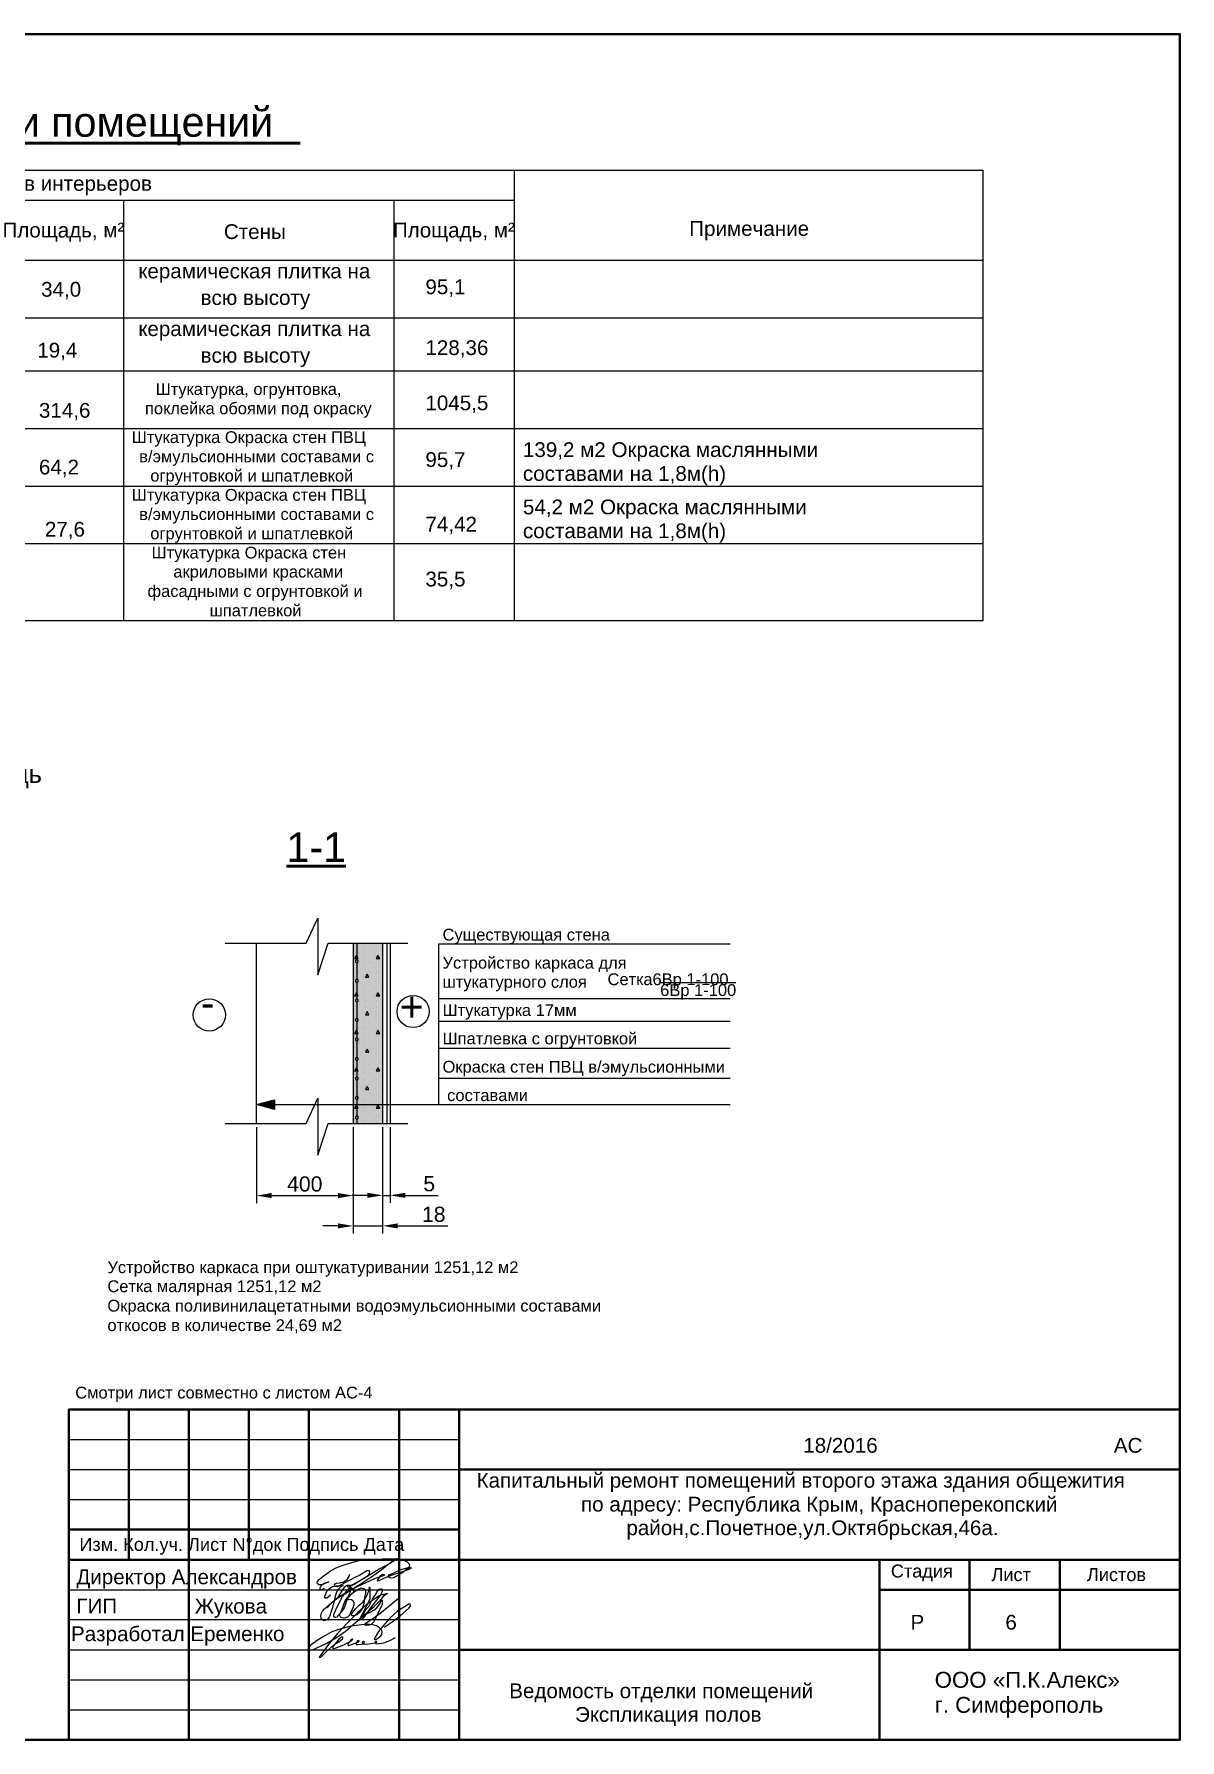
# Model space of a CAD drawing. Header units: millimetres. Extents: x 1372 to 666090, y 1285 to 31551.
# Drawn here: x 312742 to 331629, y 1614 to 29733 of the extents above; entities that cross this region are included whole.
import ezdxf

# ---------------------------------------------------------------- set-up
doc = ezdxf.new("R2010")
doc.units = ezdxf.units.MM
doc.layers.add('PDF _2D - Общий', color=7, linetype='Continuous', true_color=0x7e7e7e)
for name, color, linetype in [('PDF _2D-чертеж - Общий', 7, 'Continuous'), ('PDF _ar_note', 7, 'Continuous'), ('PDF _ar_note_Ном._пера__1', 7, 'Continuous'), ('PDF _ar_note_Ном._пера__161', 7, 'Continuous'), ('PDF _ar_note_Ном._пера__252', 7, 'Continuous'), ('PDF _Слой ArchiCAD', 7, 'Continuous'), ('PDF _Текст', 7, 'Continuous')]:
    doc.layers.add(name, color=color, linetype=linetype)
doc.styles.add('PDF Arial', font='arial.ttf')
doc.styles.get("Standard").update_dxf_attribs({"font": 'arial.ttf'})
doc.dimstyles.new('ISO-25', dxfattribs={"dimtxt": 2.5, "dimasz": 2.5, "dimexe": 1.25, "dimexo": 0.625, "dimtad": 1, "dimtxsty": 'Standard', "dimcen": 2.5, "dimadec": 0, "dimazin": 0, "dimtfac": 1, "dimtmove": 0, "dimatfit": 3, "dimfxl": 1, "dimarcsym": 0})

# ---------------------------------------------------------------- blocks, each defined once
blk = doc.blocks.new('*D19')
at = {"color": 0, "lineweight": -2, "transparency": 16777216}
for p, q in [((316407, 11715), (316407, 10462)), ((318001, 11715), (318001, 10462)), ((316657, 10587), (317751, 10587))]:
    blk.add_line(p, q, dxfattribs=at)
at = {"color": 0, "transparency": 16777216}
for points in [[(316657, 10629), (316657, 10545), (316407, 10587)], [(317751, 10629), (317751, 10545), (318001, 10587)]]:
    blk.add_solid(points, dxfattribs=at)
at = {"layer": 'Defpoints', "color": 0, "transparency": 16777216}
for p in [(316407, 11777), (318001, 11777), (318001, 10587)]:
    blk.add_point(p, dxfattribs=at)
at = {"color": 0, "transparency": 16777216, "insert": (317204, 10777), "char_height": 250, "attachment_point": 5}
blk.add_mtext('400', dxfattribs=at)
blk = doc.blocks.new('*D20')
at = {"color": 0, "lineweight": -2, "transparency": 16777216}
for p, q in [((318001, 11715), (318001, 9962)), ((318487, 11715), (318487, 9962)), ((317751, 10087), (317501, 10087)), ((318001, 10087), (318487, 10087)), ((318737, 10087), (319560, 10087))]:
    blk.add_line(p, q, dxfattribs=at)
at = {"color": 0, "transparency": 16777216}
for points in [[(317751, 10129), (317751, 10046), (318001, 10087)], [(318737, 10129), (318737, 10046), (318487, 10087)]]:
    blk.add_solid(points, dxfattribs=at)
at = {"layer": 'Defpoints', "color": 0, "transparency": 16777216}
for p in [(318001, 11777), (318487, 11777), (318487, 10087)]:
    blk.add_point(p, dxfattribs=at)
at = {"color": 0, "transparency": 16777216, "insert": (319330, 10277), "char_height": 250, "attachment_point": 5}
blk.add_mtext('18', dxfattribs=at)
blk = doc.blocks.new('*D21')
at = {"color": 0, "lineweight": -2, "transparency": 16777216}
for p, q in [((318487, 11715), (318487, 10466)), ((318610, 11715), (318610, 10466)), ((318237, 10591), (317987, 10591)), ((318487, 10591), (318610, 10591)), ((318860, 10591), (319401, 10591))]:
    blk.add_line(p, q, dxfattribs=at)
at = {"color": 0, "transparency": 16777216}
for points in [[(318237, 10633), (318237, 10549), (318487, 10591)], [(318860, 10633), (318860, 10549), (318610, 10591)]]:
    blk.add_solid(points, dxfattribs=at)
at = {"layer": 'Defpoints', "color": 0, "transparency": 16777216}
for p in [(318487, 11777), (318610, 11777), (318610, 10591)]:
    blk.add_point(p, dxfattribs=at)
at = {"color": 0, "transparency": 16777216, "insert": (319255, 10781), "char_height": 250, "attachment_point": 5}
blk.add_mtext('5', dxfattribs=at)

msp = doc.modelspace()

# ---------------------------------------------------------------- linework, layer by layer
at = {"layer": 'PDF _2D - Общий', "color": 7, "lineweight": 20}
for points in [[(318083.8, 14642.6), (318083.8, 14642.6)], [(318189.3, 14704.9), (318189.3, 14704.9)], [(318202.6, 14642.6), (318202.6, 14642.6)], [(318336.3, 14683.9), (318336.3, 14683.9)], [(318380.9, 14642.6), (318380.9, 14642.6)], [(318021.2, 14536.9), (318021.2, 14536.9)], [(318083.8, 14523.8), (318083.8, 14523.8)], [(318083.8, 14405), (318083.8, 14405)], [(318084.3, 14599.9), (318084.3, 14599.9)], [(318105.3, 14452.8), (318105.3, 14452.8)], [(318168.3, 14515.8), (318168.3, 14515.8)], [(318189.3, 14368.8), (318189.3, 14368.8)], [(318202.6, 14523.8), (318202.6, 14523.8)], [(318202.6, 14405), (318202.6, 14405)], [(318252.3, 14431.8), (318252.3, 14431.8)], [(318273.3, 14620.9), (318273.3, 14620.9)], [(318336.3, 14347.8), (318336.3, 14347.8)], [(318357.3, 14536.9), (318357.3, 14536.9)], [(318380.9, 14523.8), (318380.9, 14523.8)], [(318380.9, 14405), (318380.9, 14405)], [(318420.3, 14599.9), (318420.3, 14599.9)], [(318441.3, 14452.8), (318441.3, 14452.8)], [(318021.2, 14200.8), (318021.2, 14200.8)], [(318083.8, 14286.2), (318083.8, 14286.2)], [(318083.8, 14167.3), (318083.8, 14167.3)], [(318084.3, 14263.8), (318084.3, 14263.8)], [(318105.3, 14116.8), (318105.3, 14116.8)], [(318168.3, 14179.8), (318168.3, 14179.8)], [(318202.6, 14286.2), (318202.6, 14286.2)], [(318202.6, 14167.3), (318202.6, 14167.3)], [(318252.3, 14095.8), (318252.3, 14095.8)], [(318273.3, 14284.8), (318273.3, 14284.8)], [(318357.3, 14200.8), (318357.3, 14200.8)], [(318380.9, 14286.2), (318380.9, 14286.2)], [(318380.9, 14167.3), (318380.9, 14167.3)], [(318420.3, 14263.8), (318420.3, 14263.8)], [(318441.3, 14116.8), (318441.3, 14116.8)], [(318021.2, 13864.8), (318021.2, 13864.8)], [(318083.8, 14048.5), (318083.8, 14048.5)], [(318083.8, 13929.7), (318083.8, 13929.7)], [(318083.8, 13810.9), (318083.8, 13810.9)], [(318084.3, 13927.8), (318084.3, 13927.8)], [(318105.3, 13780.7), (318105.3, 13780.7)], [(318168.3, 13843.7), (318168.3, 13843.7)], [(318189.3, 14032.8), (318189.3, 14032.8)], [(318202.6, 14048.5), (318202.6, 14048.5)], [(318202.6, 13929.7), (318202.6, 13929.7)], [(318202.6, 13810.9), (318202.6, 13810.9)], [(318273.3, 13948.8), (318273.3, 13948.8)], [(318336.3, 14011.8), (318336.3, 14011.8)], [(318357.3, 13864.8), (318357.3, 13864.8)], [(318380.9, 14048.5), (318380.9, 14048.5)], [(318380.9, 13929.7), (318380.9, 13929.7)], [(318380.9, 13810.9), (318380.9, 13810.9)], [(318420.3, 13927.8), (318420.3, 13927.8)], [(318441.3, 13780.7), (318441.3, 13780.7)], [(318021.2, 13528.7), (318021.2, 13528.7)], [(318083.8, 13692.1), (318083.8, 13692.1)], [(318083.8, 13573.3), (318083.8, 13573.3)], [(318084.3, 13591.7), (318084.3, 13591.7)], [(318168.3, 13507.7), (318168.3, 13507.7)], [(318189.3, 13696.7), (318189.3, 13696.7)], [(318202.6, 13692.1), (318202.6, 13692.1)], [(318202.6, 13573.3), (318202.6, 13573.3)], [(318252.3, 13759.7), (318252.3, 13759.7)], [(318273.3, 13612.7), (318273.3, 13612.7)], [(318336.3, 13675.7), (318336.3, 13675.7)], [(318357.3, 13528.7), (318357.3, 13528.7)], [(318380.9, 13692.1), (318380.9, 13692.1)], [(318380.9, 13573.3), (318380.9, 13573.3)], [(318420.3, 13591.7), (318420.3, 13591.7)], [(318083.8, 13454.5), (318083.8, 13454.5)], [(318083.8, 13335.7), (318083.8, 13335.7)], [(318083.8, 13216.9), (318083.8, 13216.9)], [(318084.3, 13255.7), (318084.3, 13255.7)], [(318105.3, 13444.7), (318105.3, 13444.7)], [(318189.3, 13360.7), (318189.3, 13360.7)], [(318202.6, 13454.5), (318202.6, 13454.5)], [(318202.6, 13335.7), (318202.6, 13335.7)], [(318202.6, 13216.9), (318202.6, 13216.9)], [(318252.3, 13423.7), (318252.3, 13423.7)], [(318273.3, 13276.7), (318273.3, 13276.7)], [(318336.3, 13339.7), (318336.3, 13339.7)], [(318380.9, 13454.5), (318380.9, 13454.5)], [(318380.9, 13335.7), (318380.9, 13335.7)], [(318380.9, 13216.9), (318380.9, 13216.9)], [(318420.3, 13255.7), (318420.3, 13255.7)], [(318441.3, 13444.7), (318441.3, 13444.7)], [(318021.2, 13192.6), (318021.2, 13192.6)], [(318083.8, 13098), (318083.8, 13098)], [(318083.8, 12979.2), (318083.8, 12979.2)], [(318105.3, 13108.6), (318105.3, 13108.6)], [(318168.3, 13171.6), (318168.3, 13171.6)], [(318189.3, 13024.6), (318189.3, 13024.6)], [(318202.6, 13098), (318202.6, 13098)], [(318202.6, 12979.2), (318202.6, 12979.2)], [(318252.3, 13087.6), (318252.3, 13087.6)], [(318273.3, 12940.6), (318273.3, 12940.6)], [(318336.3, 13003.6), (318336.3, 13003.6)], [(318357.3, 13192.6), (318357.3, 13192.6)], [(318380.9, 13098), (318380.9, 13098)], [(318380.9, 12979.2), (318380.9, 12979.2)], [(318441.3, 13108.6), (318441.3, 13108.6)], [(318021.2, 12856.6), (318021.2, 12856.6)], [(318083.8, 12860.4), (318083.8, 12860.4)], [(318083.8, 12741.6), (318083.8, 12741.6)], [(318084.3, 12919.6), (318084.3, 12919.6)], [(318105.3, 12772.6), (318105.3, 12772.6)], [(318168.3, 12835.6), (318168.3, 12835.6)], [(318189.3, 12688.6), (318189.3, 12688.6)], [(318202.6, 12860.4), (318202.6, 12860.4)], [(318202.6, 12741.6), (318202.6, 12741.6)], [(318252.3, 12751.6), (318252.3, 12751.6)], [(318336.3, 12667.6), (318336.3, 12667.6)], [(318357.3, 12856.6), (318357.3, 12856.6)], [(318380.9, 12860.4), (318380.9, 12860.4)], [(318380.9, 12741.6), (318380.9, 12741.6)], [(318420.3, 12919.6), (318420.3, 12919.6)], [(318441.3, 12772.6), (318441.3, 12772.6)], [(318021.2, 12520.5), (318021.2, 12520.5)], [(318083.8, 12622.8), (318083.8, 12622.8)], [(318083.8, 12504), (318083.8, 12504)], [(318083.8, 12385.2), (318083.8, 12385.2)], [(318084.3, 12583.6), (318084.3, 12583.6)], [(318105.3, 12436.5), (318105.3, 12436.5)], [(318168.3, 12499.5), (318168.3, 12499.5)], [(318202.6, 12622.8), (318202.6, 12622.8)], [(318202.6, 12504), (318202.6, 12504)], [(318202.6, 12385.2), (318202.6, 12385.2)], [(318252.3, 12415.5), (318252.3, 12415.5)], [(318273.3, 12604.6), (318273.3, 12604.6)], [(318357.3, 12520.5), (318357.3, 12520.5)], [(318380.9, 12622.8), (318380.9, 12622.8)], [(318380.9, 12504), (318380.9, 12504)], [(318380.9, 12385.2), (318380.9, 12385.2)], [(318420.3, 12583.6), (318420.3, 12583.6)], [(318441.3, 12436.5), (318441.3, 12436.5)], [(318021.2, 12184.5), (318021.2, 12184.5)], [(318083.8, 12266.4), (318083.8, 12266.4)], [(318083.8, 12147.5), (318083.8, 12147.5)], [(318084.3, 12247.5), (318084.3, 12247.5)], [(318105.3, 12100.5), (318105.3, 12100.5)], [(318168.3, 12163.5), (318168.3, 12163.5)], [(318189.3, 12352.5), (318189.3, 12352.5)], [(318202.6, 12266.4), (318202.6, 12266.4)], [(318202.6, 12147.5), (318202.6, 12147.5)], [(318273.3, 12268.5), (318273.3, 12268.5)], [(318336.3, 12331.5), (318336.3, 12331.5)], [(318357.3, 12184.5), (318357.3, 12184.5)], [(318380.9, 12266.4), (318380.9, 12266.4)], [(318380.9, 12147.5), (318380.9, 12147.5)], [(318420.3, 12247.5), (318420.3, 12247.5)], [(318441.3, 12100.5), (318441.3, 12100.5)], [(318021.2, 11848.4), (318021.2, 11848.4)], [(318083.8, 12028.7), (318083.8, 12028.7)], [(318083.8, 11909.9), (318083.8, 11909.9)], [(318084.3, 11911.5), (318084.3, 11911.5)], [(318168.3, 11827.4), (318168.3, 11827.4)], [(318189.3, 12016.5), (318189.3, 12016.5)], [(318202.6, 12028.7), (318202.6, 12028.7)], [(318202.6, 11909.9), (318202.6, 11909.9)], [(318252.3, 12079.5), (318252.3, 12079.5)], [(318273.3, 11932.5), (318273.3, 11932.5)], [(318336.3, 11995.5), (318336.3, 11995.5)], [(318357.3, 11848.4), (318357.3, 11848.4)], [(318380.9, 12028.7), (318380.9, 12028.7)], [(318380.9, 11909.9), (318380.9, 11909.9)], [(318420.3, 11911.5), (318420.3, 11911.5)], [(318083.8, 11791.1), (318083.8, 11791.1)], [(318202.6, 11791.1), (318202.6, 11791.1)], [(318380.9, 11791.1), (318380.9, 11791.1)]]:
    msp.add_lwpolyline(points, dxfattribs=at)
for points in [[(318054.1, 14546.2), (318024.4, 14494.8), (318083.8, 14494.8)], [(318410.6, 14546.2), (318380.9, 14494.8), (318440.3, 14494.8)], [(318232.3, 14237.6), (318202.6, 14186.1), (318262, 14186.1)], [(318054.1, 13928.9), (318024.4, 13877.4), (318083.8, 13877.4)], [(318410.6, 13928.9), (318380.9, 13877.4), (318440.3, 13877.4)], [(318232.3, 13620.2), (318202.6, 13568.7), (318262, 13568.7)], [(318054.1, 13311.5), (318024.4, 13260.1), (318083.8, 13260.1)], [(318410.6, 13311.5), (318380.9, 13260.1), (318440.3, 13260.1)], [(318232.3, 13002.8), (318202.6, 12951.4), (318262, 12951.4)], [(318054.1, 12694.1), (318024.4, 12642.7), (318083.8, 12642.7)], [(318410.6, 12694.1), (318380.9, 12642.7), (318440.3, 12642.7)], [(318232.3, 12385.5), (318202.6, 12334), (318262, 12334)], [(318054.1, 12076.8), (318024.4, 12025.3), (318083.8, 12025.3)], [(318410.6, 12076.8), (318380.9, 12025.3), (318440.3, 12025.3)]]:
    msp.add_lwpolyline(points, close=True, dxfattribs=at)
at = {"layer": 'PDF _2D - Общий', "color": 7, "lineweight": 0, "true_color": 0xffffff, "transparency": 33554559}
msp.add_solid([(318000.8, 14747.6), (318486.5, 14747.6), (318000.8, 11777.3), (318486.5, 11777.3)], dxfattribs=at)
at = {"layer": 'PDF _2D-чертеж - Общий', "lineweight": 40}
for points in [[(292520.1, 29733.2), (331628.9, 29733.2), (331628.9, 1614.4), (292520.1, 1614.4)], [(331628.9, 7060), (313312.1, 7060), (313312.1, 1614.4), (331628.9, 1614.4)], [(331628.9, 7060), (313312.1, 7060), (313312.1, 1614.4), (331628.9, 1614.4)]]:
    msp.add_lwpolyline(points, close=True, dxfattribs=at)
for points in [[(331628.9, 7060), (313312.1, 7060)], [(313312.1, 7060), (313312.1, 1614.4)], [(331628.9, 7060), (313312.1, 7060)], [(313312.1, 7060), (313312.1, 1614.4)], [(314302.2, 7060), (314302.2, 4584.7)], [(315292.3, 7060), (315292.3, 1614.4)], [(316282.4, 7060), (316282.4, 4584.7)], [(317272.5, 7060), (317272.5, 1614.4)], [(318757.6, 7060), (318757.6, 1614.4)], [(319747.7, 1614.4), (319747.7, 7060)], [(331628.9, 1614.4), (331628.9, 7060)], [(331628.9, 1614.4), (331628.9, 7060)], [(331628.9, 6069.9), (319747.7, 6069.9)], [(313312.1, 5079.8), (319747.7, 5079.8)], [(331628.9, 4584.7), (313312.1, 4584.7)], [(326678.4, 4584.7), (326678.4, 1614.4)], [(328163.6, 4584.7), (328163.6, 3099.6)], [(329648.7, 4584.7), (329648.7, 3099.6)], [(331628.9, 4089.7), (326678.4, 4089.7)], [(331628.9, 3099.6), (319747.7, 3099.6)], [(313312.1, 1614.4), (331628.9, 1614.4)], [(313312.1, 1614.4), (331628.9, 1614.4)]]:
    msp.add_lwpolyline(points, dxfattribs=at)
at = {"layer": 'PDF _ar_note', "lineweight": 5}
for points in [[(315892.7, 14747.6), (317226.1, 14747.6), (317420.1, 15162.4), (317420.1, 14226), (317588.8, 14747.6), (318904.8, 14747.6)], [(319415.8, 12085.9), (319415.8, 14738.1), (324215.2, 14738.1)], [(319415.8, 13837.2), (324215.2, 13837.2)], [(319415.8, 13462.6), (324215.2, 13462.6)], [(319415.8, 13017.2), (324215.2, 13017.2)], [(319415.8, 12521.2), (324215.2, 12521.2)], [(315892.7, 11777.3), (317226.1, 11777.3), (317420.1, 12192.1), (317420.1, 11255.7), (317588.8, 11777.3), (318904.8, 11777.3)], [(316702.9, 12085.9), (319415.8, 12085.9), (324215.2, 12085.9)]]:
    msp.add_lwpolyline(points, dxfattribs=at)
at = {"layer": 'PDF _ar_note', "lineweight": 20}
for points in [[(316407.3, 11777.3), (316407.3, 14747.6)], [(318000.8, 14747.6), (318000.8, 11777.3)], [(318062.3, 14747.6), (318062.3, 14471.8)], [(318486.5, 14747.6), (318486.5, 11777.3)], [(318557.3, 14747.6), (318557.3, 11777.3)], [(318610.1, 14747.6), (318610.1, 11777.3)], [(318062.3, 14425.9), (318062.3, 14425.9)], [(318062.3, 14425.9), (318062.3, 14150)], [(318062.3, 14104.1), (318062.3, 14104.1)], [(318062.3, 14104.1), (318062.3, 13828.3)], [(318062.3, 13782.3), (318062.3, 13782.3)], [(318062.3, 13782.3), (318062.3, 13506.5)], [(318062.3, 13460.5), (318062.3, 13460.5)], [(318062.3, 13460.5), (318062.3, 13184.7)], [(318062.3, 13138.7), (318062.3, 13138.7)], [(318062.3, 13138.7), (318062.3, 12862.9)], [(318062.3, 12816.9), (318062.3, 12816.9)], [(318062.3, 12816.9), (318062.3, 12541.1)], [(318062.3, 12495.2), (318062.3, 12495.2)], [(318062.3, 12495.2), (318062.3, 12219.4)], [(318062.3, 12173.4), (318062.3, 12173.4)], [(318062.3, 12173.4), (318062.3, 11897.6)], [(318062.3, 11851.6), (318062.3, 11851.6)], [(318062.3, 11851.6), (318062.3, 11777.3)], [(317522.7, 4109.6), (317497.5, 4089.8), (317476.4, 4083.7), (317458.9, 4096.8), (317455.2, 4122.3), (317478.9, 4164.3), (317511.8, 4193.5), (317562.9, 4208.1), (317603, 4220.9), (317520.9, 4184.4), (317482.4, 4169.5), (317442.4, 4168), (317415.1, 4184.4), (317410.4, 4203.1), (317415.1, 4222.7), (317443, 4260.1), (317481.7, 4289.3), (317630.4, 4399.7), (317745.5, 4460.8), (317867.6, 4507.4), (317994.1, 4546.4), (318123.1, 4574.9), (318301.4, 4593.1), (318480.8, 4600.5), (318609.7, 4605.6), (318738.1, 4600.5), (318819.8, 4584.1), (318893.3, 4547.6), (318917.7, 4524.4), (318929.8, 4494.6), (318923.1, 4464.4), (318904.2, 4438.1), (318838.1, 4384.8), (318763.7, 4341.3), (318665.1, 4288.4), (318622.1, 4281), (318602.6, 4285.4), (318586.7, 4297.5), (318581.4, 4318), (318597.4, 4334.5), (318659.7, 4363.2), (318772.8, 4419.8), (318889.6, 4450.8), (318944.1, 4454), (318955.5, 4449), (318949.8, 4438.1), (318909.7, 4419.8), (318783.8, 4372.4), (318643.2, 4328.6), (318513.7, 4281.1), (318423.3, 4236), (318402.9, 4231.9), (318406, 4251.9), (318427.9, 4288.4), (318451.9, 4325), (318485.4, 4345.9), (318511.8, 4339.5), (318516.9, 4330), (318508.5, 4322), (318469.9, 4308.5), (318365.9, 4273.8), (318269.1, 4228.2), (318077.5, 4142.4), (317906, 4056.6), (317716.5, 3932.8), (317604.8, 3837.6), (317572.5, 3798.9), (317621.3, 3845), (317695.3, 3919), (317776.2, 3975), (317861.9, 4024.3), (318177.9, 4218.8), (318341.7, 4328.1), (318499.4, 4445.7), (318601.1, 4527.3), (318709.8, 4597.8), (318733.2, 4607.6), (318720.2, 4595.7), (318603.3, 4524.3), (318429.7, 4428), (318224.4, 4300), (317991.2, 4169.4), (317934.4, 4132.9), (317915.9, 4129.5), (317908.8, 4145.3), (317915.2, 4163.1), (317943.1, 4163.1), (317983.1, 4164.3), (318020.4, 4181.1), (318092.6, 4232.8), (318248.5, 4325.3), (318272.8, 4352), (318277.6, 4383.6), (318257.4, 4405.1), (318224.8, 4401.5), (318194, 4379.8), (318113.5, 4330.7), (318028, 4289.8), (317862, 4202.4), (317766.9, 4149.1), (317735.7, 4137), (317707.3, 4142.8), (317695.9, 4169.4), (317704, 4188.6), (317724.2, 4197.6), (317780.8, 4202.4), (317847.6, 4218.1), (317902.5, 4256.9), (317935.5, 4314.4), (317944.3, 4344.3)], [(318510.9, 3475), (318645.2, 3562.8), (318776.7, 3660.4), (318918.5, 3783), (318944.8, 3817.1), (318947.4, 3835.6), (318939.6, 3851.3), (318915.8, 3853.1), (318890.3, 3836.2), (318733.9, 3733.8), (318605.8, 3620.1), (318491.2, 3491.1), (318418.4, 3401.8), (318357.5, 3296.6), (318351.8, 3281.7), (318355, 3268.7), (318377.8, 3267.5), (318410.8, 3289), (318457, 3330.5), (318473.7, 3354.7), (318481.7, 3382.8), (318472.9, 3424.6), (318437.4, 3460.1), (318384.7, 3492), (318327.1, 3513.3), (318233.4, 3521.5), (318138.3, 3513.3), (317964.4, 3490.4), (317800.2, 3444.8), (317649.6, 3393.1), (317532.5, 3330.7), (317423, 3263.8), (317331.8, 3199.9), (317290.4, 3172.5), (317264.9, 3134.5), (317264.3, 3115.8), (317272.5, 3099.6), (317298.5, 3091.4), (317328.7, 3099.6), (317404.8, 3131.5), (317567.5, 3210.6), (317726.9, 3302.8), (317877.7, 3408.3), (318203.2, 3689.6), (318347.4, 3812.8), (318415.4, 3878.3), (318476.9, 3949.7), (318512.4, 3995.5), (318556.8, 4029.5), (318567.3, 4032.2), (318561.4, 4026.7), (318505.8, 4009), (318475.7, 4004.2), (318432.3, 3987.4), (318392.1, 3962.8), (318261, 3873), (318078.8, 3716.4), (317901.7, 3539.3), (317750.2, 3373.9), (317606.4, 3201.9), (317455.8, 3002.7), (317443.4, 2982.9), (317448.2, 2970.8), (317471, 2979.9), (317568.4, 3077.2), (317685.5, 3180.6), (317758.5, 3226.5), (317825.4, 3279.5), (317834.5, 3302.3), (317824.3, 3308.7), (317810.2, 3306.8), (317784.6, 3293.4), (317764.1, 3272.3), (317726.5, 3223.2), (317691.5, 3188.2), (317664, 3147.2), (317663.2, 3131.1), (317676.3, 3122.8), (317705.2, 3127.4), (317845.1, 3180.6), (317930.3, 3227.8), (317980.5, 3255.1), (317992.7, 3267.3), (317993.9, 3273.8), (317987.6, 3273.9), (317962.1, 3258.8), (317918.1, 3204.5), (317913, 3178.8), (317930.3, 3170), (317957, 3178.8), (318036.2, 3208.1), (318089.7, 3230.9), (318100.7, 3244.8), (318092.9, 3252), (318075.1, 3244.8), (318050.9, 3210.3), (318053.1, 3186.9), (318077.3, 3186.9), (318137.4, 3193.5), (318162.8, 3197.3), (318182.9, 3210.3), (318186.6, 3230.2), (318173.3, 3235.5), (318156.5, 3225.8), (318148.4, 3207.4), (318164.6, 3196.4), (318223.2, 3189.8), (318364.8, 3214), (318380.2, 3218.8), (318389, 3229.4), (318379.2, 3238.6), (318363.3, 3223.6), (318367, 3203.7), (318389.7, 3197.9), (318508.1, 3214.6), (318607, 3250.1), (318700.2, 3301.4)], [(317625.4, 3999.5), (317588.9, 3966.6), (317567.2, 3950.4), (317545.1, 3950.2), (317535.2, 3968.4), (317537.8, 3992.2), (317568.8, 4065.2), (317609.5, 4110.2), (317661.9, 4140.2), (317722.1, 4153), (317784.1, 4158), (317820.6, 4161.9), (317837.9, 4162.1), (317821.2, 4151.7), (317785.2, 4126.4), (317744.3, 4082.1), (317719.3, 4035.5), (317702.9, 3985.1), (317680.9, 3879.3), (317656.6, 3781.1), (317611.7, 3646.4), (317583.6, 3604.9), (317542.6, 3581.2), (317515, 3581.8), (317490.9, 3594.6), (317474.2, 3620.8), (317468.9, 3656.4), (317475.7, 3692.2), (317498.1, 3735.5), (317530.4, 3772.4), (317606.6, 3839.4), (317654.4, 3882.9), (317755.1, 3961.1), (317808.5, 4053.7), (317841, 4106.5), (317864.1, 4142.5), (317896.5, 4165.5), (317922.8, 4165.3), (317945.8, 4152.3), (317960.2, 4130.2), (317965.1, 4103.9), (317948.4, 4041.4), (317923.8, 3991.2), (317906.2, 3937.6), (317898.2, 3925.2), (317880.6, 3874.2), (317857.7, 3803.8), (317808.5, 3727.2), (317751.3, 3656.8), (317732.9, 3639.7), (317710.8, 3632.2), (317692.6, 3638.5), (317680.9, 3654.2), (317681.1, 3683), (317694.1, 3711.4), (317739.8, 3808.2), (317768.6, 3870.6), (317792.6, 3919.1), (317824.3, 3979.8), (317861.9, 4024.3), (317897.8, 4076.2), (317917.8, 4098.8), (317943.1, 4114.5), (317973, 4118.7), (317998.1, 4105.7), (318007.4, 4068.7), (318001.2, 4045.2), (317987.1, 4025.6), (317956.3, 4003.6), (317925.5, 3968.4), (317904, 3947.8), (317899.2, 3938.8), (317903.5, 3930.5), (317924.9, 3928.2), (317949.3, 3934), (317973.7, 3927.5), (317994.2, 3910.3), (318015, 3873.2), (318011.8, 3840.7), (317995.9, 3785.3), (317963.4, 3722.8), (317948.4, 3682.3), (317931.3, 3657), (317908.1, 3638), (317849.8, 3621.6), (317801.6, 3632.6), (317785.2, 3647.2), (317778.5, 3668.2), (317787.4, 3698.7), (317805.3, 3727), (317844.8, 3836.5), (317872.3, 3905.6), (317913.2, 3967.2), (317972.8, 4021.1), (318037.9, 4069.1), (318081.7, 4101.4), (318130.7, 4119.3), (318177.1, 4109.4), (318194.6, 4094.5), (318205.2, 4073.7), (318204.1, 4032.8), (318191.5, 3991.6), (318174.8, 3860.8), (318154.1, 3785.6), (318131.2, 3743.3), (318100.8, 3706.9), (318063.6, 3678.4), (318020.1, 3659.7), (317983.2, 3660), (317973.7, 3671.7), (317975.1, 3687.3), (317995.4, 3722.4), (318039.5, 3777.1), (318101.8, 3836.5), (318167.2, 3891.2), (318197.6, 3939.9), (318218.9, 3979.4), (318235.6, 4023.5), (318253.9, 4052.4), (318267.3, 4088.4), (318272.1, 4126.9), (318272.1, 4139.1), (318273.7, 4107.2), (318278.2, 4035.7), (318278.2, 3977.9), (318273.7, 3941.4), (318242.4, 3860.3), (318199.1, 3783.2), (318173.3, 3731.5), (318153.5, 3693.5), (318126.1, 3644.8), (318105.1, 3603.2), (318098.7, 3597.4), (318090.2, 3586), (318101.1, 3590.5), (318122.5, 3612.6), (318145.9, 3654), (318156.6, 3675.3), (318181.7, 3700.3), (318190, 3727), (318220.6, 3773), (318260, 3815.2), (318281.3, 3854.7), (318320.8, 3933.8), (318337.5, 3964.2), (318364.9, 4000.7), (318389.2, 4047.8), (318406, 4073.7), (318423.2, 4093.8), (318445.5, 4105.6), (318468.4, 4103), (318480.8, 4086.3), (318477.4, 4066.1), (318463.8, 4023.5), (318445.9, 3994.1), (318304.1, 3810.6), (318196.1, 3657), (318179.3, 3630.2), (318155, 3617.5), (318145, 3621.9), (318146.8, 3633), (318173.3, 3663.7), (318229.4, 3698.2), (318290.4, 3725.4), (318343.6, 3755.4), (318390.8, 3793.9), (318437.4, 3852.3), (318464.7, 3900.6), (318477.9, 3922.2), (318482, 3900.3), (318479.3, 3851.9), (318465.3, 3806), (318430.3, 3746.7), (318409, 3696.5), (318366.4, 3605.3), (318337.5, 3556.6), (318299.5, 3518.6), (318263, 3504.1), (318223.4, 3500.3), (318197.5, 3503), (318188.2, 3510.2), (318211.1, 3538.1), (318363.4, 3641.8), (318469.8, 3720.9), (318747.4, 3949.8)]]:
    msp.add_lwpolyline(points, dxfattribs=at)
for points in [[(318062.3, 14425.9), (318071.1, 14427.6), (318083.6, 14440), (318083.6, 14457.6), (318071.1, 14470.1), (318053.5, 14470.1), (318041.1, 14457.6), (318041.1, 14440), (318053.5, 14427.6)], [(318062.3, 14104.1), (318071.1, 14105.8), (318083.6, 14118.3), (318083.6, 14135.9), (318071.1, 14148.3), (318053.5, 14148.3), (318041.1, 14135.9), (318041.1, 14118.3), (318053.5, 14105.8)], [(318062.3, 13782.3), (318071.1, 13784), (318083.6, 13796.5), (318083.6, 13814.1), (318071.1, 13826.5), (318053.5, 13826.5), (318041.1, 13814.1), (318041.1, 13796.5), (318053.5, 13784)], [(318062.3, 13460.5), (318071.1, 13462.3), (318083.6, 13474.7), (318083.6, 13492.3), (318071.1, 13504.7), (318053.5, 13504.7), (318041.1, 13492.3), (318041.1, 13474.7), (318053.5, 13462.3)], [(318062.3, 13138.7), (318071.1, 13140.5), (318083.6, 13152.9), (318083.6, 13170.5), (318071.1, 13182.9), (318053.5, 13182.9), (318041.1, 13170.5), (318041.1, 13152.9), (318053.5, 13140.5)], [(318062.3, 12816.9), (318071.1, 12818.7), (318083.6, 12831.1), (318083.6, 12848.7), (318071.1, 12861.2), (318053.5, 12861.2), (318041.1, 12848.7), (318041.1, 12831.1), (318053.5, 12818.7)], [(318062.3, 12495.2), (318071.1, 12496.9), (318083.6, 12509.4), (318083.6, 12526.9), (318071.1, 12539.4), (318053.5, 12539.4), (318041.1, 12526.9), (318041.1, 12509.4), (318053.5, 12496.9)], [(316702.9, 12006.7), (316407.3, 12085.9), (316702.9, 12165.1)], [(318062.3, 12173.4), (318071.1, 12175.1), (318083.6, 12187.6), (318083.6, 12205.2), (318071.1, 12217.6), (318053.5, 12217.6), (318041.1, 12205.2), (318041.1, 12187.6), (318053.5, 12175.1)], [(318062.3, 11851.6), (318071.1, 11853.4), (318083.6, 11865.8), (318083.6, 11883.4), (318071.1, 11895.8), (318053.5, 11895.8), (318041.1, 11883.4), (318041.1, 11865.8), (318053.5, 11853.4)]]:
    msp.add_lwpolyline(points, close=True, dxfattribs=at)
for centre in [(315630.4, 13564.2), (318990.1, 13621.1)]:
    msp.add_circle(centre, 265.3, dxfattribs=at)
at = {"layer": 'PDF _ar_note', "lineweight": 0, "transparency": 33554559}
msp.add_solid([(316407.3, 12085.9), (316702.9, 12165.1), (316702.9, 12006.7)], dxfattribs=at)
at = {"layer": 'PDF _ar_note_Ном._пера__1', "lineweight": 20}
msp.add_lwpolyline([(295405.5, 20062.9), (295405.5, 27490.2), (328382.7, 27490.2), (328382.7, 20062.9)], close=True, dxfattribs=at)
for points in [[(320652.9, 27490.2), (320652.9, 20062.9)], [(299365.8, 26995.1), (320652.9, 26995.1)], [(314217.3, 26995.1), (314217.3, 20062.9)], [(318672.7, 26995.1), (318672.7, 20062.9)], [(295405.5, 26005), (328382.7, 26005)], [(295405.5, 21338.1), (328382.7, 21338.1)]]:
    msp.add_lwpolyline(points, dxfattribs=at)
at = {"layer": 'PDF _ar_note_Ном._пера__161', "lineweight": 20}
for points in [[(295405.5, 25053.8), (328382.7, 25053.8)], [(295405.5, 24184.9), (328382.7, 24184.9)], [(295405.5, 23233.7), (328382.7, 23233.7)], [(295405.5, 22282.4), (328382.7, 22282.4)]]:
    msp.add_lwpolyline(points, dxfattribs=at)
at = {"layer": 'PDF _ar_note_Ном._пера__252', "lineweight": 50}
for points in [[(306661.9, 27932.8), (317126.3, 27932.8)], [(316902.1, 16017.3), (317277.8, 16017.3), (317504.1, 16017.3), (317879.8, 16017.3)]]:
    msp.add_lwpolyline(points, dxfattribs=at)
at = {"layer": 'PDF _ar_note_Ном._пера__252', "lineweight": 20}
for points in [[(323062.4, 14099.3), (323212.6, 14099.3), (323620, 14099.3), (323770.3, 14099.3), (323860.8, 14099.3), (324311.6, 14099.3)], [(313312.1, 1614.4), (331628.9, 1614.4), (331628.9, 7060)]]:
    msp.add_lwpolyline(points, dxfattribs=at)
at = {"layer": 'PDF _Слой ArchiCAD', "lineweight": 20}
for points in [[(313312.1, 6564.9), (319747.7, 6564.9)], [(313312.1, 6069.9), (319747.7, 6069.9)], [(313312.1, 5574.8), (319747.7, 5574.8)], [(313312.1, 4089.7), (319747.7, 4089.7)], [(319747.7, 3594.6), (313312.1, 3594.6)], [(313312.1, 3099.6), (319747.7, 3099.6)], [(313312.1, 2604.5), (319747.7, 2604.5)], [(313312.1, 2109.5), (319747.7, 2109.5)]]:
    msp.add_lwpolyline(points, dxfattribs=at)

# ---------------------------------------------------------------- texts
at = {"layer": 'PDF _Текст', "attachment_point": 7, "style": 'PDF Arial'}
for s, insert, char_height in [('Ведомость отделки помещений', (306661.9, 27900.8), 485.987), ('Вид отделки элементов интерьеров', (308993.3, 27076.8), 242.994), ('Площадь, м²', (312221.2, 26310.6), 242.994), ('Стены', (315870.2, 26352.3), 242.99), ('Площадь, м²', (318656.9, 26310.6), 242.994), ('Примечание', (323541.3, 26334.2), 242.99), ('керамическая плитка на', (314461.4, 25633.4), 242.994), ('34,0', (312857.2, 25359.8), 242.99), ('95,1', (319192.3, 25401.1), 242.99), ('всю высоту', (315486.6, 25194.8), 242.99), ('керамическая плитка на', (314461.4, 24682.1), 242.994), ('19,4', (312794.4, 24356.3), 242.99), ('всю высоту', (315486.6, 24243.6), 242.99), ('128,36', (319192.3, 24397.6), 242.99), ('Штукатурка, огрунтовка,', (314745.9, 23725.8), 194.395), ('314,6', (312821.8, 23364.1), 242.99), ('поклейка обоями под окраску', (314570.3, 23408.7), 194.395), ('1045,5', (319192.3, 23487.5), 242.99), ('Штукатурка Окраска стен ПВЦ', (314351.2, 22933.1), 194.395), ('в/эмульсионными составами с', (314475.2, 22616), 194.395), ('95,7', (319192.3, 22552.6), 242.99), ('139,2 м2 Окраска маслянными', (320799.5, 22688.7), 242.994), ('64,2', (312821.8, 22429.2), 242.99), ('огрунтовкой и шпатлевкой', (314657.2, 22298.9), 194.395), ('составами на 1,8м(h)', (320799.5, 22295.6), 242.994), ('Штукатурка Окраска стен ПВЦ', (314351.2, 21981.8), 194.395), ('54,2 м2 Окраска маслянными', (320799.5, 21744.3), 242.994), ('27,6', (312919.9, 21404.4), 242.99), ('в/эмульсионными составами с', (314475.2, 21664.7), 194.395), ('74,42', (319192.3, 21487.8), 242.99), ('составами на 1,8м(h)', (320799.5, 21351.3), 242.994), ('огрунтовкой и шпатлевкой', (314657.2, 21347.7), 194.395), ('Штукатурка Окраска стен', (314677.1, 21030.6), 194.395), ('акриловыми красками', (315036.5, 20716.8), 194.395), ('35,5', (319192.3, 20583.4), 242.99), ('фасадными с огрунтовкой и', (314611.9, 20396.4), 194.395), ('шпатлевкой', (315634.8, 20133.4), 194.39), ('Площадь', (311050.5, 17302.2), 300.17), ('1-1', (316902.1, 16087.8), 485.99), ('Существующая стена', (319474.8, 14733), 194.395), ('Устройство каркаса для', (319474.8, 14269.5), 194.395), ('штукатурного слоя', (319474.8, 13955), 194.395), ('Сетка6Вр 1-100', (322194.6, 13997.4), 194.395), ('6Вр 1-100', (323062.4, 13818.7), 194.39), ('+', (318769.2, 13455.8), 486), ('-', (315490.4, 13523), 486), ('Штукатурка 17мм', (319474.8, 13488.3), 194.395), ('Шпатлевка с огрунтовкой', (319474.8, 13021.5), 194.395), ('Окраска стен ПВЦ в/эмульсионными', (319474.8, 12554.7), 194.395), ('составами', (319550.9, 12142), 194.39), ('Устройство каркаса при оштукатуривании 1251,12 м2', (313950.5, 9250.5), 194.395), ('Сетка малярная 1251,12 м2', (313950.5, 8936.7), 194.395), ('Окраска поливинилацетатными водоэмульсионными составами', (313950.5, 8616.3), 194.395), ('откосов в количестве 24,69 м2', (313950.5, 8317.2), 194.395), ('Смотри лист совместно с листом АС-4', (313420.4, 7183.4), 194.395), ('18/2016', (325420.5, 6344.8), 242.99), ('АС', (330539.6, 6344.8), 242.99), ('Капитальный ремонт помещений второго этажа здания общежития', (320036.3, 5698.2), 242.994), ('по адресу: Республика Крым, Красноперекопский', (321757.3, 5305.2), 242.994), ('район,с.Почетное,ул.Октябрьская,46а.', (322505.3, 4916.2), 242.994), ('Изм. Кол.уч. Лист N°док Подпись Дата', (313488.5, 4665.9), 213.834), ('Стадия', (326864.4, 4229.1), 213.83), ('Директор Александров', (313438.6, 4107), 242.994), ('Лист', (328522.8, 4229.4), 213.83), ('Листов', (330097.2, 4229.4), 213.83), ('ГИП', (313438.6, 3699.5), 242.99), ('Жукова', (315392.5, 3624.1), 242.99), ('Р', (327188.2, 3432.8), 243), ('6', (328752.1, 3428.3), 243), ('Разработал Еременко', (313349.1, 3169), 242.994), ('Ведомость отделки помещений', (320573.9, 2231.5), 242.994), ('ООО «П.К.Алекс»', (327587.2, 2469.7), 262.434), ('г. Симферополь', (327587.2, 1981.5), 262.434), ('Экспликация полов', (321659.1, 1842.5), 242.994)]:
    msp.add_mtext(s, dxfattribs=dict(at, insert=insert, char_height=char_height))

# ---------------------------------------------------------------- dimensions: what is measured, and where the dimension line sits
for base, p1, p2, text, picture, middle in [((318000.8, 10587.1), (316407.3, 11777.3), (318000.8, 11777.3), '400', '*D19', (317204.1, 10777.3)), ((318610.1, 10590.9), (318486.5, 11777.3), (318610.1, 11777.3), '5', '*D21', (319255.5, 10780.5))]:
    dim = msp.add_linear_dim(base=base, p1=p1, p2=p2, text=text, dimstyle='ISO-25', override={"dimscale": 100, "dimdec": 0})
    dim.commit()
    dim.dimension.update_dxf_attribs({"geometry": picture, "text_midpoint": middle})
dim = msp.add_linear_dim(base=(318486.5, 10087.2), p1=(318000.8, 11777.3), p2=(318486.5, 11777.3), text='18', dimstyle='ISO-25', override={"dimscale": 100, "dimdec": 0})
dim.commit()
dim.dimension.update_dxf_attribs({"geometry": '*D20', "text_midpoint": (319330.1, 10087.2), "dimtype": 160})

doc.saveas('drawing.dxf')
